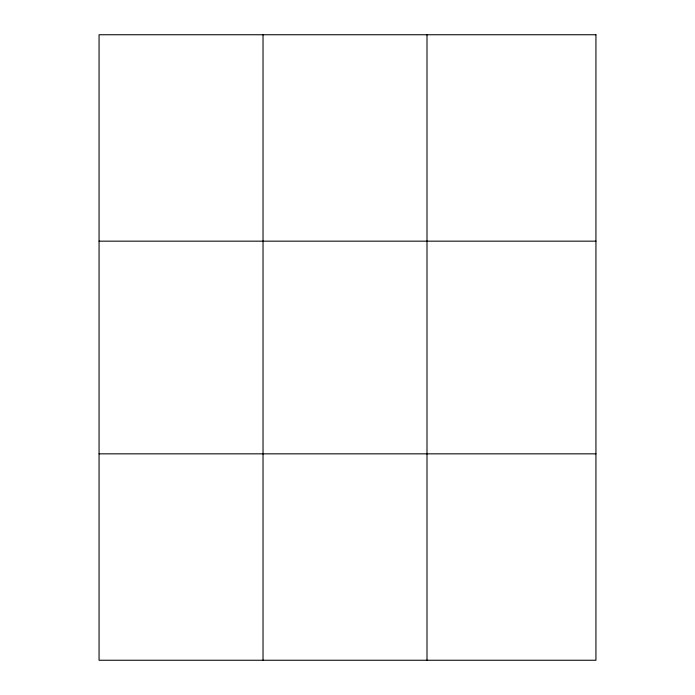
<?xml version="1.0" encoding="UTF-8"?>
<svg xmlns="http://www.w3.org/2000/svg" width="695" height="695" viewBox="0 0 695 695"><rect width="100%" height="100%" fill="white"/><g stroke="black" fill="none" stroke-linecap="round" stroke-linejoin="round"><path stroke-width="1.04" d="M263.031 660.25L263.031 34.75M426.999 660.25L426.999 34.75M99.064 241.165L595.936 241.165M99.064 453.835L595.936 453.835M595.936 34.75L595.936 660.25L99.064 660.25L99.064 34.75L595.936 34.75"/></g></svg>
